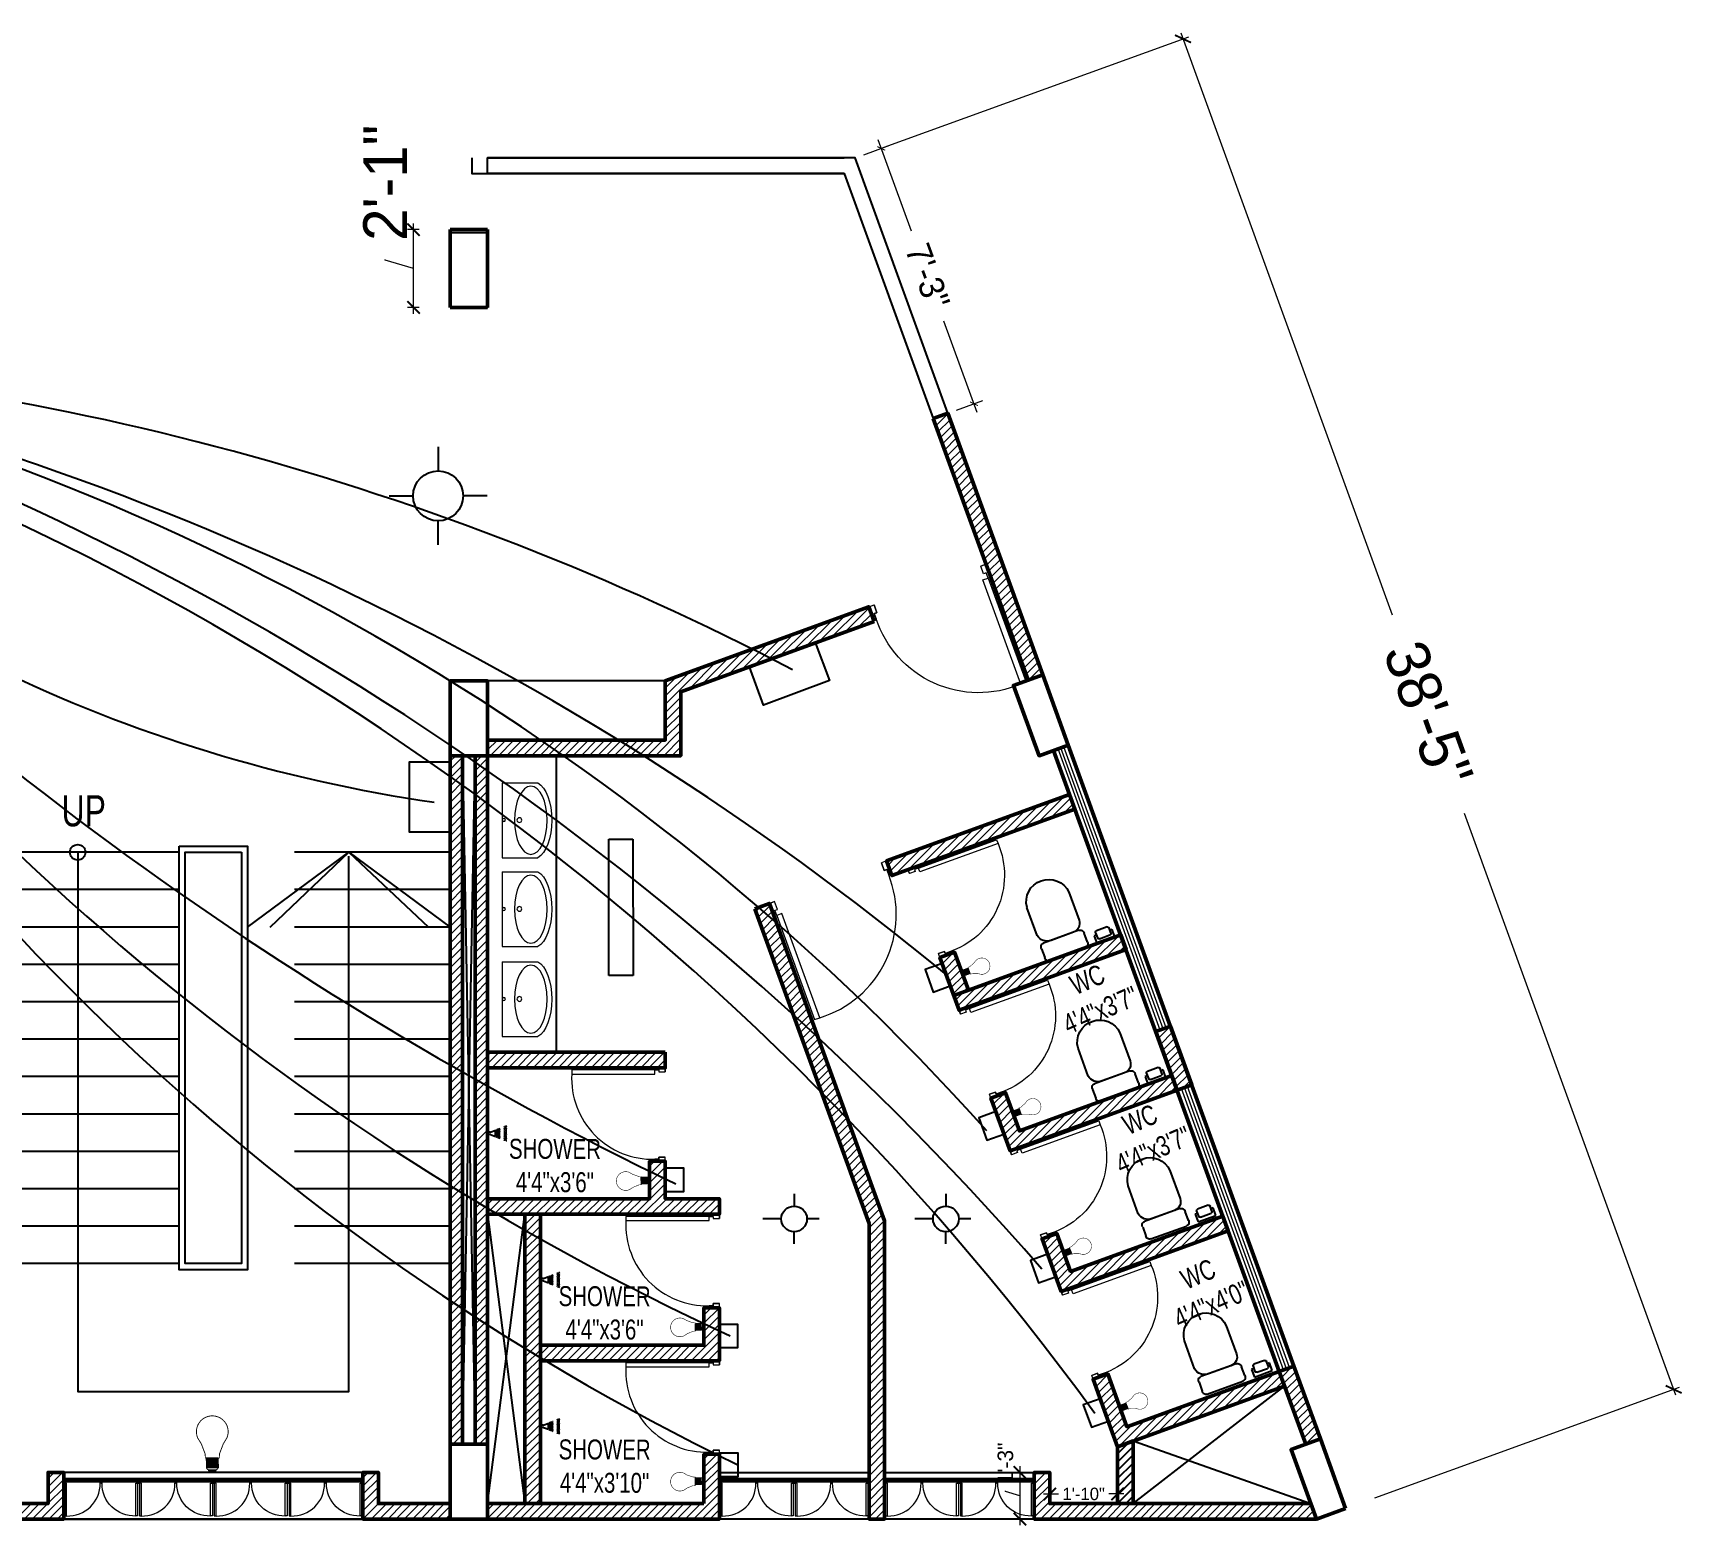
# Model space of a CAD drawing. Extents: x 0 to 3898, y 0 to 2053.
# Drawn here: x 2569 to 3098, y 317 to 797 of the extents above; entities that cross this region are included whole.
import ezdxf

# ---------------------------------------------------------------- set-up
doc = ezdxf.new("R2010")
doc.units = 0
doc.header["$LTSCALE"] = 10
doc.linetypes.add('DASHED2', pattern=[0.375, 0.25, -0.125])
for name, color, linetype, lineweight in [('A-TEXT', 7, 'Continuous', 5), ('ar-DOOR-WOOD', 44, 'Continuous', 0), ('column', 1, 'Continuous', 50), ('Dimension', 18, 'Continuous', 9), ('illustr-TOILET FIXTURE', 171, 'Continuous', 0), ('Main Wall', 250, 'Continuous', 13), ('window', 160, 'Continuous', 9)]:
    doc.layers.add(name, color=color, linetype=linetype, lineweight=lineweight)
for name, color, linetype in [('BOX', 7, 'Continuous'), ('Electrical Installation', 50, 'Continuous'), ('liveline', 1, 'Continuous'), ('plug ins', 7, 'Continuous')]:
    doc.layers.add(name, color=color, linetype=linetype)
doc.layers.add('hatch brick', color=32, linetype='Continuous', lineweight=0, transparency=0.4)
doc.styles.add('SIMPLE', font='romantic.ttf')
doc.dimstyles.new('Architectural', dxfattribs={"dimtxt": 14, "dimasz": 4, "dimexe": 2, "dimexo": 10, "dimgap": 0.09, "dimtad": 0, "dimdec": 0, "dimzin": 0, "dimdsep": 46, "dimlunit": 4, "dimtxsty": 'Standard', "dimblk": 'ARCHTICK', "dimcen": 0.09, "dimdle": 2, "dimclrd": 256, "dimclre": 256, "dimclrt": 256, "dimadec": 0, "dimazin": 0, "dimtfac": 1, "dimtdec": 0, "dimtofl": 0, "dimtmove": 1, "dimatfit": 2, "dimfxl": 12, "dimtolj": 1, "dimtzin": 0, "dimlwd": -1, "dimlwe": -1, "dimarcsym": 0})
doc.dimstyles.new('Architectural small', dxfattribs={"dimtxt": 8, "dimasz": 2, "dimexe": 3, "dimexo": 3, "dimgap": 0.09, "dimtad": 0, "dimdec": 0, "dimzin": 0, "dimdsep": 46, "dimlunit": 4, "dimtxsty": 'Standard', "dimblk": 'ARCHTICK', "dimcen": 0.09, "dimdle": 3, "dimclrd": 6, "dimclre": 6, "dimclrt": 5, "dimadec": 0, "dimazin": 0, "dimtfac": 1, "dimtdec": 0, "dimtofl": 0, "dimtmove": 1, "dimatfit": 2, "dimfxl": 12, "dimtolj": 1, "dimtzin": 0, "dimlwd": 18, "dimlwe": 18, "dimarcsym": 0})
pattern_1 = [(45, (0, 0), (-1.325825, 1.325825), [])]

# ---------------------------------------------------------------- blocks, each defined once
blk = doc.blocks.new('_ArchTick')
at = {"color": 0, "linetype": 'ByBlock', "const_width": 0.15}
blk.add_lwpolyline([(-0.5, -0.5), (0.5, 0.5)], dxfattribs=at)
blk = doc.blocks.new('*D30')
at = {"layer": 'Defpoints', "color": 0, "transparency": 16777216}
for p in [(2832.52, 756.77), (3095.18, 361.6), (2989.94, 323.37)]:
    blk.add_point(p, dxfattribs=at)
at = {"layer": 'Dimension', "transparency": 16777216}
for p, q in [((2841.92, 760.18), (2939.63, 795.67)), ((2937.07, 796.87), (3004.88, 610.18)), ((3095.86, 359.72), (3028.04, 546.41)), ((2999.34, 326.79), (3097.06, 362.28))]:
    blk.add_line(p, q, dxfattribs=at)
at = {"layer": 'Dimension', "transparency": 16777216, "xscale": 4, "yscale": 4, "zscale": 4}
for p, rotation in [((2937.75, 794.99), 109.9628844869782), ((3095.18, 361.6), 289.9628844869782)]:
    blk.add_blockref('_ArchTick', p, dxfattribs=dict(at, rotation=rotation))
at = {"layer": 'Dimension', "transparency": 16777216, "insert": (3016.46, 578.29), "char_height": 14, "attachment_point": 5, "rotation": 289.9629}
blk.add_mtext('\\A1;38\'-5"', dxfattribs=at)
blk = doc.blocks.new('*D32')
at = {"layer": 'Defpoints', "color": 0, "transparency": 16777216}
for p in [(2832.52, 756.77), (2870.68, 677.88), (2862.28, 674.83)]:
    blk.add_point(p, dxfattribs=at)
at = {"layer": 'Dimension', "color": 6, "lineweight": 18, "transparency": 16777216}
for p, q in [((2839.89, 762.64), (2850.53, 733.34)), ((2835.34, 757.79), (2843.74, 760.84)), ((2871.7, 675.06), (2861.06, 704.35)), ((2865.1, 675.85), (2873.5, 678.9))]:
    blk.add_line(p, q, dxfattribs=at)
at = {"layer": 'Dimension', "color": 6, "lineweight": 18, "transparency": 16777216, "xscale": 2, "yscale": 2, "zscale": 2}
for p, rotation in [((2840.92, 759.82), 109.9610434408243), ((2870.68, 677.88), 289.9610434408243)]:
    blk.add_blockref('_ArchTick', p, dxfattribs=dict(at, rotation=rotation))
at = {"layer": 'Dimension', "color": 5, "transparency": 16777216, "insert": (2855.8, 718.85), "char_height": 8, "attachment_point": 5, "rotation": 289.961}
blk.add_mtext('\\A1;7\'-3"', dxfattribs=at)
blk = doc.blocks.new('DOOR_45')
at = {"layer": 'ar-DOOR-WOOD'}
for p, q in [((-11008.75, 15426.44), (-11008.75, 15424.44)), ((-10968.75, 15426.44), (-11008.75, 15426.44)), ((-11008.75, 15424.44), (-10968.75, 15424.44)), ((-10968.75, 15427.44), (-10963.75, 15427.44)), ((-10968.75, 15427.44), (-10968.75, 15426.44)), ((-10968.75, 15424.44), (-10968.75, 15426.44)), ((-10968.75, 15426.44), (-10966.75, 15426.44)), ((-10966.75, 15426.44), (-10966.75, 15425.44)), ((-10966.75, 15425.44), (-10963.75, 15425.44)), ((-10963.75, 15427.44), (-10963.75, 15425.44)), ((-10968.75, 15382.44), (-10968.75, 15383.44)), ((-10968.75, 15383.44), (-10966.75, 15383.44)), ((-10968.75, 15382.44), (-10963.75, 15382.44)), ((-10966.75, 15384.44), (-10963.75, 15384.44)), ((-10966.75, 15383.44), (-10966.75, 15384.44)), ((-10963.75, 15382.44), (-10963.75, 15384.44))]:
    blk.add_line(p, q, dxfattribs=at)
for points in [[(-10968.75, 15426.44), (-11008.75, 15426.44), (-11008.75, 15424.44), (-10968.75, 15424.44)], [(-10963.75, 15427.44), (-10968.75, 15427.44), (-10968.75, 15426.44), (-10966.75, 15426.44), (-10966.75, 15425.44), (-10963.75, 15425.44)], [(-10968.75, 15383.44), (-10968.75, 15382.44), (-10963.75, 15382.44), (-10963.75, 15384.44), (-10966.75, 15384.44), (-10966.75, 15383.44)]]:
    blk.add_lwpolyline(points, close=True, dxfattribs=at)
blk.add_arc((-10969.89, 15422.35), 38.92, 176.90834, 271.67702, dxfattribs=at)
blk = doc.blocks.new('T-FIX-027')
at = {"layer": 'illustr-TOILET FIXTURE'}
for p, q in [((-11843.84, 14568.89), (-11843.84, 14557.43)), ((-11843.84, 14568.89), (-11843.84, 14557.43)), ((-11843.84, 14568.89), (-11819.84, 14568.89)), ((-11843.84, 14568.89), (-11819.84, 14568.89)), ((-11819.84, 14568.89), (-11819.84, 14557.43)), ((-11819.84, 14568.89), (-11819.84, 14557.43))]:
    blk.add_line(p, q, dxfattribs=at)
for centre, radius in [((-11831.91, 14568.32), 0.508), ((-11831.91, 14568.32), 0.508), ((-11831.91, 14563.34), 0.762), ((-11831.91, 14563.34), 0.762)]:
    blk.add_circle(centre, radius, dxfattribs=at)
blk.add_ellipse((-11831.84, 14559.64), major_axis=(-10.93, 0), ratio=0.480383, dxfattribs=at)
blk.add_ellipse((-11831.84, 14559.64), major_axis=(-10.93, 0), ratio=0.480383, dxfattribs=at)
blk.add_ellipse((-11831.84, 14558.89), major_axis=(-12.37, 0), ratio=0.48498, start_param=6.528919, end_param=9.179045, dxfattribs=at)
blk.add_ellipse((-11831.84, 14558.89), major_axis=(-12.37, 0), ratio=0.48498, start_param=6.528919, end_param=9.179045, dxfattribs=at)
blk = doc.blocks.new('stair final')
for points in [[(82, 124), (82, -90), (-70, -90), (-70, 124)], [(-37.5, 124), (-37.5, -49), (49.5, -49), (49.5, 122.75)], [(17, 100), (49.5, 124), (82, 100)], [(24.2, 100), (49.5, 124)], [(49.5, 124), (75, 100)], [(82, -8), (82, -90)]]:
    blk.add_lwpolyline(points)
blk.add_lwpolyline([(-5, 126), (17, 126), (17, -10), (-5, -10)], close=True)
blk.add_circle((-37.5, 124), 2.49)
at = {"layer": 'BOX', "ltscale": 2000}
for p, q in [((-5, 124), (-70, 124)), ((-5, 112), (-70, 112)), ((-5, 100), (-70, 100)), ((-5, 88), (-70, 88)), ((-5, 76), (-70, 76)), ((-5, 64), (-70, 64)), ((-5, 52), (-70, 52)), ((-5, 40), (-70, 40)), ((-5, 28), (-70, 28)), ((-5, 16), (-70, 16)), ((-5, 4), (-70, 4)), ((-5, -8), (-70, -8)), ((0, -8), (-3, -8)), ((15, -8), (12, -8))]:
    blk.add_line(p, q, dxfattribs=at)
at = {"layer": 'BOX', "linetype": 'DASHED2', "ltscale": 20}
for p, q in [((82, 124), (17, 124)), ((82, 112), (17, 112)), ((82, 100), (17, 100)), ((82, 88), (17, 88)), ((82, 76), (17, 76)), ((82, 64), (17, 64)), ((82, 52), (17, 52)), ((82, 40), (17, 40)), ((82, 28), (17, 28)), ((82, 16), (17, 16)), ((82, 4), (17, 4)), ((82, -8), (17, -8))]:
    blk.add_line(p, q, dxfattribs=at)
at = {"layer": 'BOX', "ltscale": 2000}
for points in [[(17, 124), (17, -10), (-5, -10), (-5, 124)], [(-3, 124), (15, 124)]]:
    blk.add_lwpolyline(points, dxfattribs=at)
blk.add_lwpolyline([(15, 124), (15, -8), (-3, -8), (-3, 124)], close=True, dxfattribs=at)
blk = doc.blocks.new('wc')
at = {"linetype": 'Continuous'}
for p, q in [((17796.16, 10413.89), (17808.33, 10413.89)), ((17795.02, 10409.39), (17795.02, 10412.39)), ((17808.24, 10407.89), (17796.16, 10407.89)), ((17806.43, 10407.89), (17798.79, 10407.89)), ((17809.55, 10412.39), (17809.55, 10409.39)), ((17795.14, 10404.89), (17795.14, 10395.33)), ((17809.43, 10395.33), (17809.43, 10404.89)), ((17802.29, 10388.83), (17802.29, 10388.83))]:
    blk.add_line(p, q, dxfattribs=at)
for centre, radius, start, end in [((17796.22, 10412.67), 1.22, 92.839, 193.0763), ((17808.28, 10412.6), 1.29, 350.3937, 88.0376), ((17796.22, 10409.11), 1.22, 166.9235, 267.161), ((17798.7, 10404.28), 3.61, 88.6213, 170.3077), ((17806.43, 10404.89), 3, 0, 90), ((17808.21, 10409.24), 1.35, 271.2066, 6.2687), ((17802.2, 10395.91), 7.08, 184.6705, 270.7333), ((17802.38, 10395.91), 7.08, 269.2667, 355.3295)]:
    blk.add_arc(centre, radius, start, end, dxfattribs=at)
blk = doc.blocks.new('nap')
at = {"linetype": 'Continuous'}
for p, q in [((17810.88, 10410.98), (17810.88, 10413.6)), ((17810.88, 10413.6), (17817, 10413.6)), ((17817, 10413.6), (17817, 10410.98)), ((17811.65, 10410.98), (17810.88, 10410.98)), ((17811.65, 10410.19), (17811.65, 10411.93)), ((17812.15, 10412.43), (17815.76, 10412.43)), ((17815.76, 10409.69), (17812.15, 10409.69)), ((17816.26, 10411.93), (17816.26, 10410.19)), ((17817, 10410.98), (17816.26, 10410.98))]:
    blk.add_line(p, q, dxfattribs=at)
for centre, start, end in [((17812.15, 10411.93), 90, 180), ((17812.15, 10410.19), 180, 270), ((17815.76, 10411.93), 0, 90), ((17815.76, 10410.19), 270, 0)]:
    blk.add_arc(centre, 0.5, start, end, dxfattribs=at)
blk = doc.blocks.new('toilet stair block final')
h = blk.add_hatch()
h.set_pattern_fill('ANSI31', color=256, scale=15)
h.set_pattern_definition([(45, (1.7069, -4.6996), (-1.325825, 1.325825), [])])
h.paths.add_polyline_path([(145.14, -46.57), (150.14, -44.75), (150.14, -64.82), (145.14, -64.82)])
at = {"layer": 'hatch brick'}
h = blk.add_hatch(dxfattribs=at)
h.set_pattern_fill('ANSI31', color=256, scale=15)
h.set_pattern_definition(pattern_1)
h.paths.add_polyline_path([(85.96, 283.35), (116.45, 199.41), (121.15, 201.12), (90.63, 285.05)])
h = blk.add_hatch(dxfattribs=at)
h.set_pattern_fill('ANSI31', color=256, scale=15)
h.set_pattern_definition(pattern_1)
edge = h.paths.add_edge_path()
edge.add_line((67.04, 218.27), (65.33, 222.97))
edge.add_line((65.33, 222.97), (0, 199.18))
edge.add_line((0, 199.18), (0, 180.18))
edge.add_line((0, 180.18), (-57, 180.18))
edge.add_line((-57, 180.18), (-57, 175.18))
edge.add_line((-57, 175.18), (5, 175.18))
edge.add_line((5, 175.18), (5, 195.68))
edge.add_line((5, 195.68), (67.04, 218.27))
h = blk.add_hatch(dxfattribs=at)
h.set_pattern_fill('ANSI31', color=256, scale=15)
h.set_pattern_definition(pattern_1)
h.paths.add_polyline_path([(-233, 175.18), (-233, -45.82), (-229, -45.82), (-229, 175.18)])
h = blk.add_hatch(dxfattribs=at)
h.set_pattern_fill('ANSI31', color=256, scale=15)
h.set_pattern_definition([(45, (7, 0), (-1.325825, 1.325825), [])])
h.paths.add_polyline_path([(-225, 175.18), (-225, -45.82), (-221, -45.82), (-221, 175.18)])
h = blk.add_hatch(dxfattribs=at)
h.set_pattern_fill('ANSI31', color=256, scale=15)
h.set_pattern_definition([(45, (164, 0), (-1.325825, 1.325825), [])])
h.paths.add_polyline_path([(-69, 175.18), (-69, -45.82), (-65, -45.82), (-65, 175.18)])
h = blk.add_hatch(dxfattribs=at)
h.set_pattern_fill('ANSI31', color=256, scale=15)
h.set_pattern_definition(pattern_1)
h.paths.add_polyline_path([(-61, 175.18), (-61, -45.82), (-57, -45.82), (-57, 175.18)])
h = blk.add_hatch(dxfattribs=at)
h.set_pattern_fill('ANSI31', color=256, scale=15)
h.set_pattern_definition([(45, (-1.4041, 77.1201), (-1.325825, 1.325825), [])])
h.paths.add_polyline_path([(131.46, 158.06), (72.72, 136.72), (71.01, 141.42), (129.75, 162.76)])
h = blk.add_hatch(dxfattribs=at)
h.set_pattern_fill('ANSI31', color=256, scale=15)
h.set_pattern_definition(pattern_1)
edge = h.paths.add_edge_path()
edge.add_line((28.72, 126.06), (33.42, 127.77))
edge.add_line((33.42, 127.77), (70.4, 25.94))
edge.add_line((70.4, 25.94), (70.4, -69.82))
edge.add_line((70.4, -69.82), (65.4, -69.82))
edge.add_line((65.4, -69.82), (65.4, 25.06))
edge.add_line((65.4, 25.06), (28.72, 126.06))
h = blk.add_hatch(dxfattribs=at)
h.set_pattern_fill('ANSI31', color=256, scale=15)
h.set_pattern_definition([(45, (-1.0627, 76.1802), (-1.325825, 1.325825), [])])
edge = h.paths.add_edge_path()
edge.add_line((94.28, 93.48), (88.13, 110.4))
edge.add_line((88.13, 110.4), (92.83, 112.11))
edge.add_line((92.83, 112.11), (97.27, 99.88))
edge.add_line((97.27, 99.88), (146.14, 117.64))
edge.add_line((146.14, 117.64), (147.85, 112.94))
edge.add_line((147.85, 112.94), (94.28, 93.48))
h = blk.add_hatch(dxfattribs=at)
h.set_pattern_fill('ANSI31', color=256, scale=15)
h.set_pattern_definition([(45, (-56625.152, -18759.7349), (-1.325825215, 1.325825215), [])])
edge = h.paths.add_edge_path()
edge.add_line((157.41, 86.62), (162.11, 88.33))
edge.add_line((162.11, 88.33), (168.94, 69.53))
edge.add_line((168.94, 69.53), (164.23, 67.82))
edge.add_line((164.23, 67.82), (157.4, 86.62))
h = blk.add_hatch(dxfattribs=at)
h.set_pattern_fill('ANSI31', color=256, scale=15)
h.set_pattern_definition(pattern_1)
h.paths.add_polyline_path([(0, 80), (0, 75), (-57, 75), (-57, 80)])
h = blk.add_hatch(dxfattribs=at)
h.set_pattern_fill('ANSI31', color=256, scale=15)
h.set_pattern_definition([(45, (15.3236, 31.0638), (-1.325825, 1.325825), [])])
edge = h.paths.add_edge_path()
edge.add_line((110.66, 48.37), (104.52, 65.29))
edge.add_line((104.52, 65.29), (109.22, 66.99))
edge.add_line((109.22, 66.99), (113.66, 54.77))
edge.add_line((113.66, 54.77), (162.52, 72.52))
edge.add_line((162.52, 72.52), (164.23, 67.82))
edge.add_line((164.23, 67.82), (110.66, 48.37))
h = blk.add_hatch(dxfattribs=at)
h.set_pattern_fill('ANSI31', color=256, scale=15)
h.set_pattern_definition(pattern_1)
h.paths.add_polyline_path([(0, 28), (-57, 28), (-57, 33), (-5, 33), (-5, 45), (0, 45), (0, 33), (17.4, 33), (17.4, 28)])
h = blk.add_hatch(dxfattribs=at)
h.set_pattern_fill('ANSI31', color=256, scale=15)
h.set_pattern_definition(pattern_1)
h.paths.add_polyline_path([(-45, -64.82), (-40, -64.82), (-40, 28), (-45, 28)])
h = blk.add_hatch(dxfattribs=at)
h.set_pattern_fill('ANSI31', color=256, scale=15)
h.set_pattern_definition([(45, (15.3236, 31.0638), (-1.325825, 1.325825), [])])
h.paths.add_polyline_path([(125.34, 7.95), (120.9, 20.17), (125.6, 21.88), (130.04, 9.66), (178.91, 27.41), (180.62, 22.71), (127.05, 3.25)])
h = blk.add_hatch(dxfattribs=at)
h.set_pattern_fill('ANSI31', color=256, scale=15)
h.set_pattern_definition([(45, (17.4023, 0), (-1.325825, 1.325825), [])])
h.paths.add_polyline_path([(-40, -14), (12.4, -14), (12.4, -2), (17.4, -2), (17.4, -19), (-40, -19)])
h = blk.add_hatch(dxfattribs=at)
h.set_pattern_fill('ANSI31', color=256, scale=15)
h.set_pattern_definition(pattern_1)
h.paths.add_polyline_path([(201.71, -20.7), (197.01, -22.41), (205.51, -45.81), (210.21, -44.1)])
h = blk.add_hatch(dxfattribs=at)
h.set_pattern_fill('ANSI31', color=256, scale=15)
h.set_pattern_definition([(45, (33.4168, -18.7522), (-1.325825, 1.325825), [])])
h.paths.add_polyline_path([(143.44, -41.87), (137.29, -24.95), (141.99, -23.24), (148.14, -40.16), (197.01, -22.41), (198.72, -27.11), (145.14, -46.57)])
h = blk.add_hatch(dxfattribs=at)
h.set_pattern_fill('ANSI31', color=256, scale=15)
h.set_pattern_definition(pattern_1)
h.paths.add_polyline_path([(12.4, -64.82), (0, -64.82), (-57, -64.82), (-57, -69.82), (17.4, -69.82), (17.4, -49), (12.4, -49)])
h = blk.add_hatch(dxfattribs=at)
h.set_pattern_fill('ANSI31', color=256, scale=15)
h.set_pattern_definition(pattern_1)
h.paths.add_polyline_path([(-193, -64.82), (-193, -54.82), (-198, -54.82), (-198, -64.82), (-221, -64.82), (-221, -69.82), (-193, -69.82)])
h = blk.add_hatch(dxfattribs=at)
h.set_pattern_fill('ANSI31', color=256, scale=15)
h.set_pattern_definition(pattern_1)
h.paths.add_polyline_path([(-97, -64.82), (-97, -69.82), (-69, -69.82), (-69, -64.82), (-92, -64.82), (-92, -54.82), (-97, -54.82)])
h = blk.add_hatch(dxfattribs=at)
h.set_pattern_fill('ANSI31', color=256, scale=15)
h.set_pattern_definition(pattern_1)
h.paths.add_polyline_path([(118.4, -54.82), (123.4, -54.82), (123.4, -64.82), (207.11, -64.82), (208.92, -69.82), (118.4, -69.82)])
for points in [[(-62, 367), (-62, 362), (57.4, 362), (85.96, 283.35)], [(90.63, 285.05), (60.9, 367), (-57, 367)], [(-229, 175.18), (-225, -45.82)], [(-229, -45.82), (-225, 175.18)], [(-65, -45.82), (-61, 175.18)], [(-65, 175.18), (-61, -45.82)], [(-57, 28), (-45, -64.82)], [(-57, -64.82), (-45, 28)], [(150.14, -64.82), (198.72, -27.11)], [(150.14, -44.75), (207.11, -64.82)]]:
    blk.add_lwpolyline(points)
at = {"color": 0, "lineweight": 50}
for points in [[(85.96, 283.35), (116.45, 199.41), (121.15, 201.12), (90.63, 285.05), (85.96, 283.35)], [(67.04, 218.27), (65.33, 222.97), (0, 199.18), (0, 180.18), (-57, 180.18), (-57, 175.18), (5, 175.18), (5, 195.68), (67.04, 218.27)], [(124.63, 176.85), (197.01, -22.41), (201.71, -20.7), (129.33, 178.56)], [(28.72, 126.06), (33.42, 127.77), (70.4, 25.94), (70.4, -69.82), (65.4, -69.82), (65.4, 25.06), (28.72, 126.06)], [(94.28, 93.48), (88.13, 110.4), (92.83, 112.11), (97.27, 99.88), (146.14, 117.64), (147.85, 112.94), (94.28, 93.48), (94.28, 93.48)], [(157.41, 86.62), (162.11, 88.33), (168.94, 69.53), (164.23, 67.82), (157.4, 86.62)], [(0, 80), (0, 75), (-57, 75), (-57, 80), (0, 80)], [(110.66, 48.37), (104.52, 65.29), (109.22, 66.99), (113.66, 54.77), (162.52, 72.52), (164.23, 67.82), (110.66, 48.37), (110.66, 48.37)], [(0, 28), (-57, 28), (-57, 33), (-5, 33), (-5, 45), (0, 45), (0, 33), (17.4, 33), (17.4, 28), (0, 28)], [(125.34, 7.95), (120.9, 20.17), (125.6, 21.88), (130.04, 9.66), (178.91, 27.41), (180.62, 22.71), (127.05, 3.25), (125.34, 7.95)], [(143.44, -41.87), (137.29, -24.95), (141.99, -23.24), (148.14, -40.16), (197.01, -22.41), (198.72, -27.11), (145.14, -46.57), (143.44, -41.87)], [(12.4, -64.82), (0, -64.82), (0, -64.82), (-57, -64.82), (-57, -69.82), (17.4, -69.82), (17.4, -69.82), (17.4, -49), (12.4, -49), (12.4, -64.82)]]:
    blk.add_lwpolyline(points, dxfattribs=at)
at = {"color": 1, "lineweight": 50}
for points in [[(129.33, 178.56), (121.14, 201.12), (111.74, 197.7), (119.93, 175.15)], [(218.32, -66.4), (210.21, -44.07), (200.81, -47.49), (208.92, -69.82)]]:
    blk.add_lwpolyline(points, close=True, dxfattribs=at)
blk.add_lwpolyline([(-57, 175.18), (-69, 175.18), (-69, 199.18), (-57, 199.18), (-57, 175.18)], dxfattribs=at)
at = {"color": 0, "lineweight": 50}
for points in [[(-61, 175.18), (-61, -45.82), (-57, -45.82), (-57, 175.18)], [(131.46, 158.06), (72.72, 136.72), (71.01, 141.42), (129.75, 162.76)], [(147.85, 112.94), (94.28, 93.48), (92.57, 98.18), (146.14, 117.64)], [(-45, -64.82), (-40, -64.82), (-40, 28), (-45, 28)], [(-40, -14), (12.4, -14), (12.4, -2), (17.4, -2), (17.4, -19), (-40, -19)], [(201.71, -20.7), (197.01, -22.41), (205.51, -45.81), (210.21, -44.1)], [(145.14, -46.57), (150.14, -44.75), (150.14, -64.82), (145.14, -64.82)], [(-193, -64.82), (-193, -54.82), (-198, -54.82), (-198, -64.82), (-221, -64.82), (-221, -69.82), (-193, -69.82)], [(-97, -64.82), (-97, -69.82), (-69, -69.82), (-69, -64.82), (-92, -64.82), (-92, -54.82), (-97, -54.82)], [(118.4, -54.82), (118.4, -54.82), (123.4, -54.82), (123.4, -64.82), (207.11, -64.82), (208.92, -69.82), (118.4, -69.82)]]:
    blk.add_lwpolyline(points, close=True, dxfattribs=at)
blk.add_lwpolyline([(-193, -69.82), (-97, -69.82), (-97, -54.82), (-193, -54.82)], close=True)
at = {"layer": 'BOX', "ltscale": 2000}
for p, q in [((0, 199.18), (-57, 199.18)), ((-57, 175.18), (-57, 80.18)), ((-35, 175.18), (-35, 80.18))]:
    blk.add_line(p, q, dxfattribs=at)
for points in [[(65.4, -69.82), (17.4, -69.82), (17.4, -54.82), (65.4, -54.82)], [(118.4, -69.82), (70.4, -69.82), (70.4, -54.82), (118.4, -54.82)]]:
    blk.add_lwpolyline(points, close=True, dxfattribs=at)
at = {"layer": 'Main Wall', "color": 1, "lineweight": 50}
for points in [[(-233, 175.18), (-221, 175.18), (-221, 199.18), (-233, 199.18), (-233, 175.18)], [(-233, -69.82), (-221, -69.82), (-221, -45.82), (-233, -45.82), (-233, -69.82)], [(-69, -69.82), (-57, -69.82), (-57, -45.82), (-69, -45.82), (-69, -69.82)]]:
    blk.add_lwpolyline(points, dxfattribs=at)
at = {"layer": 'Main Wall', "color": 0, "lineweight": 50}
for points in [[(-233, 175.18), (-233, -45.82), (-229, -45.82), (-229, 175.18)], [(-225, 175.18), (-225, -45.82), (-221, -45.82), (-221, 175.18)], [(-69, 175.18), (-69, -45.82), (-65, -45.82), (-65, 175.18)]]:
    blk.add_lwpolyline(points, close=True, dxfattribs=at)
at = {"layer": 'window', "ltscale": 2000}
for points in [[(158.82, 87.14), (126.05, 177.37)], [(159.76, 87.48), (126.98, 177.71)], [(160.7, 87.82), (127.92, 178.05)], [(200.3, -21.21), (167.53, 69.02)], [(198.42, -21.9), (165.65, 68.34)], [(199.36, -21.55), (166.59, 68.68)]]:
    blk.add_lwpolyline(points, dxfattribs=at)
at = {"extrusion": (0, 0, -1)}
for p, xscale, yscale, zscale, rotation in [((16117.31, 4701.45), 0.8888892124533201, 0.8888892124533201, -0.8888892124533201, 69.99006771556789), ((3281.08, -12023.71), 0.6666666666666669, 0.6666666666666669, -0.6666666666666669, 340.0389565718659), ((3264.7, -12068.82), 0.6666666666666669, 0.6666666666666669, -0.6666666666666669, 340.0389565718659), ((3248.31, -12113.94), 0.6666666666666669, 0.6666666666666669, -0.6666666666666669, 340.0389565718659), ((3231.93, -12159.05), 0.6666666666666669, 0.6666666666666669, -0.6666666666666669, 340.0389565718659)]:
    blk.add_blockref('DOOR_45', p, dxfattribs=dict(at, xscale=xscale, yscale=yscale, zscale=zscale, rotation=rotation))
blk.add_blockref('stair final', (-151, 20.18))
at = {"extrusion": (0, 0, -1), "zscale": -1, "rotation": 160.0389565718658}
for name, p in [('wc', (20158.79, 3822.37)), ('nap', (20157.38, 3822.57)), ('wc', (20142.41, 3777.25)), ('nap', (20141, 3777.46)), ('wc', (20126.36, 3733.08)), ('nap', (20124.95, 3733.28)), ('wc', (20108.27, 3683.26)), ('nap', (20106.86, 3683.46))]:
    blk.add_blockref(name, p, dxfattribs=at)
at = {"xscale": 0.666666606798147, "yscale": 0.666666606798147, "zscale": 0.666666606798147}
for p in [(7309.17, -10209.96), (7326.57, -10256.96), (7326.57, -10303.96)]:
    blk.add_blockref('DOOR_45', p, dxfattribs=at)
at = {"layer": 'illustr-TOILET FIXTURE', "extrusion": (0, 0, -1), "zscale": -1, "rotation": 270}
for p in [(-14516.54, -11677.4), (-14516.54, -11705.92), (-14516.54, -11734.81)]:
    blk.add_blockref('T-FIX-027', p, dxfattribs=at)
at = {"layer": 'Main Wall', "xscale": 0.888888888888914, "yscale": 0.888888888888914, "zscale": 0.888888888888914, "rotation": 109.9621850072985}
blk.add_blockref('DOOR_45', (9595.65, 13969.5), dxfattribs=at)
blk = doc.blocks.new('DOOR_40')
at = {"layer": 'ar-DOOR-WOOD'}
for p, q in [((-11029.1, 15421.4), (-11064.1, 15421.4)), ((-11064.1, 15421.4), (-11064.1, 15419.4)), ((-11064.1, 15419.4), (-11029.1, 15419.4)), ((-11029.1, 15422.4), (-11024.1, 15422.4)), ((-11029.1, 15422.4), (-11029.1, 15421.4)), ((-11029.1, 15419.4), (-11029.1, 15421.4)), ((-11029.1, 15421.4), (-11027.1, 15421.4)), ((-11027.1, 15421.4), (-11027.1, 15420.4)), ((-11027.1, 15420.4), (-11024.1, 15420.4)), ((-11024.1, 15422.4), (-11024.1, 15420.4)), ((-11029.1, 15383.4), (-11027.1, 15383.4)), ((-11029.1, 15382.4), (-11029.1, 15383.4)), ((-11029.1, 15382.4), (-11024.1, 15382.4)), ((-11027.1, 15383.4), (-11027.1, 15384.4)), ((-11027.1, 15384.4), (-11024.1, 15384.4)), ((-11024.1, 15382.4), (-11024.1, 15384.4))]:
    blk.add_line(p, q, dxfattribs=at)
blk.add_arc((-11029.4, 15418.2), 34.8, 178.03, 270.3561, dxfattribs=at)
blk = doc.blocks.new('ftt')
at = {"layer": 'plug ins', "linetype": 'Continuous'}
for p, q in [((76688.16, 107266.81), (76688.07, 107267.06)), ((76688.16, 107266.81), (76688.07, 107267.06)), ((76688.3, 107266.45), (76688.2, 107266.7)), ((76688.3, 107266.45), (76688.2, 107266.7)), ((76688.44, 107266.09), (76688.34, 107266.34)), ((76688.44, 107266.09), (76688.34, 107266.34)), ((76688.77, 107266.81), (76688.7, 107267.06)), ((76688.87, 107266.45), (76688.8, 107266.7)), ((76688.97, 107266.09), (76688.9, 107266.34)), ((76689.34, 107266.81), (76689.3, 107267.06)), ((76689.41, 107266.45), (76689.36, 107266.7)), ((76689.47, 107266.09), (76689.43, 107266.34)), ((76689.9, 107266.81), (76689.87, 107267.06)), ((76689.93, 107266.45), (76689.91, 107266.7)), ((76689.96, 107266.09), (76689.94, 107266.34)), ((76690.44, 107266.81), (76690.44, 107267.06)), ((76690.44, 107266.45), (76690.44, 107266.7)), ((76690.44, 107266.09), (76690.44, 107266.34)), ((76690.92, 107266.09), (76690.94, 107266.34)), ((76690.95, 107266.45), (76690.98, 107266.7)), ((76690.99, 107266.81), (76691.01, 107267.06)), ((76691.41, 107266.09), (76691.46, 107266.34)), ((76691.48, 107266.45), (76691.52, 107266.7)), ((76691.54, 107266.81), (76691.59, 107267.06)), ((76691.91, 107266.09), (76691.98, 107266.34)), ((76692.01, 107266.45), (76692.09, 107266.7)), ((76692.12, 107266.81), (76692.19, 107267.06)), ((76692.45, 107266.09), (76692.54, 107266.34)), ((76692.58, 107266.45), (76692.68, 107266.7)), ((76692.72, 107266.81), (76692.82, 107267.06)), ((76688.98, 107264.67), (76688.89, 107264.92)), ((76688.98, 107264.67), (76688.89, 107264.92)), ((76689.12, 107264.31), (76689.02, 107264.56)), ((76689.12, 107264.31), (76689.02, 107264.56)), ((76689.26, 107263.95), (76689.16, 107264.2)), ((76689.26, 107263.95), (76689.16, 107264.2)), ((76689.37, 107264.67), (76689.3, 107264.92)), ((76689.39, 107263.6), (76689.3, 107263.85)), ((76689.39, 107263.6), (76689.3, 107263.85)), ((76689.47, 107264.31), (76689.4, 107264.56)), ((76689.44, 107263.47), (76691.44, 107263.47)), ((76690.06, 107261.85), (76689.44, 107263.47)), ((76690.06, 107261.85), (76689.44, 107263.47)), ((76690.06, 107261.85), (76689.44, 107263.47)), ((76689.57, 107263.95), (76689.5, 107264.2)), ((76689.67, 107263.6), (76689.6, 107263.85)), ((76689.74, 107264.67), (76689.69, 107264.92)), ((76689.8, 107264.31), (76689.76, 107264.56)), ((76689.87, 107263.95), (76689.82, 107264.2)), ((76689.93, 107263.6), (76689.89, 107263.85)), ((76690.06, 107261.85), (76690.06, 107260.87)), ((76690.09, 107264.67), (76690.07, 107264.92)), ((76690.12, 107264.31), (76690.1, 107264.56)), ((76690.16, 107263.95), (76690.13, 107264.2)), ((76690.19, 107263.6), (76690.17, 107263.85)), ((76690.44, 107264.67), (76690.44, 107264.92)), ((76690.44, 107264.31), (76690.44, 107264.56)), ((76690.44, 107263.95), (76690.44, 107264.2)), ((76690.44, 107263.6), (76690.44, 107263.85)), ((76690.69, 107263.6), (76690.71, 107263.85)), ((76690.72, 107263.95), (76690.74, 107264.2)), ((76690.75, 107264.31), (76690.78, 107264.56)), ((76690.79, 107264.67), (76690.81, 107264.92)), ((76690.81, 107261.85), (76691.44, 107263.47)), ((76690.81, 107261.85), (76690.81, 107260.87)), ((76690.94, 107263.6), (76690.99, 107263.85)), ((76691.01, 107263.95), (76691.06, 107264.2)), ((76691.08, 107264.31), (76691.12, 107264.56)), ((76691.14, 107264.67), (76691.19, 107264.92)), ((76691.21, 107263.6), (76691.28, 107263.85)), ((76691.31, 107263.95), (76691.38, 107264.2)), ((76691.41, 107264.31), (76691.48, 107264.56)), ((76691.48, 107263.6), (76691.58, 107263.85)), ((76691.51, 107264.67), (76691.58, 107264.92)), ((76691.62, 107263.95), (76691.72, 107264.2)), ((76691.76, 107264.31), (76691.85, 107264.56)), ((76691.9, 107264.67), (76691.99, 107264.92))]:
    blk.add_line(p, q, dxfattribs=at)
blk = doc.blocks.new('drter')
at = {"layer": 'plug ins', "rotation": 90}
blk.add_blockref('ftt', (183966.31, 30586.27), dxfattribs=at)
blk = doc.blocks.new('*D39')
at = {"layer": 'Defpoints', "color": 0, "transparency": 16777216}
for p in [(2890.02, 334.96), (2885.43, 319.96), (2890.02, 319.96)]:
    blk.add_point(p, dxfattribs=at)
at = {"layer": 'Dimension', "transparency": 16777216}
for p, q in [((2880.02, 334.96), (2883.43, 334.96)), ((2885.43, 336.96), (2885.43, 317.96)), ((2880.79, 328.85), (2880.79, 329.03)), ((2885.43, 327.46), (2880.79, 328.85)), ((2880.02, 319.96), (2883.43, 319.96))]:
    blk.add_line(p, q, dxfattribs=at)
at = {"layer": 'Dimension', "transparency": 16777216, "xscale": 4, "yscale": 4, "zscale": 4}
for p, rotation in [((2885.43, 334.96), 90), ((2885.43, 319.96), 270)]:
    blk.add_blockref('_ArchTick', p, dxfattribs=dict(at, rotation=rotation))
at = {"layer": 'Dimension', "transparency": 16777216, "insert": (2880.79, 337.87), "char_height": 14, "attachment_point": 5, "rotation": 90}
blk.add_mtext('\\A1;{\\H0.35714x;1\'-3"}', dxfattribs=at)
blk = doc.blocks.new('*D40')
at = {"layer": 'Defpoints', "color": 0, "transparency": 16777216}
for p in [(2895.02, 324.96), (2916.76, 328.02), (2916.76, 324.96)]:
    blk.add_point(p, dxfattribs=at)
at = {"layer": 'Dimension', "transparency": 16777216}
for p, q in [((2895.02, 334.96), (2895.02, 330.02)), ((2916.76, 334.96), (2916.76, 330.02)), ((2893.02, 328.02), (2897.8, 328.02)), ((2918.76, 328.02), (2913.98, 328.02))]:
    blk.add_line(p, q, dxfattribs=at)
at = {"layer": 'Dimension', "transparency": 16777216, "xscale": 4, "yscale": 4, "zscale": 4, "rotation": 180}
blk.add_blockref('_ArchTick', (2895.02, 328.02), dxfattribs=at)
at = {"layer": 'Dimension', "transparency": 16777216, "xscale": 4, "yscale": 4, "zscale": 4}
blk.add_blockref('_ArchTick', (2916.76, 328.02), dxfattribs=at)
at = {"layer": 'Dimension', "transparency": 16777216, "insert": (2905.89, 328.02), "char_height": 14, "attachment_point": 5}
blk.add_mtext('\\A1;{\\H0.28571x;1\'-10"}', dxfattribs=at)
blk = doc.blocks.new('*D41')
at = {"layer": 'Defpoints', "color": 0, "transparency": 16777216}
for p in [(2690.88, 733.77), (2702.62, 733.77), (2702.62, 708.77)]:
    blk.add_point(p, dxfattribs=at)
at = {"layer": 'Dimension', "transparency": 16777216}
for p, q in [((2690.88, 706.77), (2690.88, 735.77)), ((2692.62, 733.77), (2688.88, 733.77)), ((2681.74, 724.01), (2681.74, 724.19)), ((2690.88, 721.27), (2681.74, 724.01)), ((2692.62, 708.77), (2688.88, 708.77))]:
    blk.add_line(p, q, dxfattribs=at)
at = {"layer": 'Dimension', "transparency": 16777216, "xscale": 4, "yscale": 4, "zscale": 4}
for p, rotation in [((2690.88, 733.77), 90), ((2690.88, 708.77), 270)]:
    blk.add_blockref('_ArchTick', p, dxfattribs=dict(at, rotation=rotation))
at = {"layer": 'Dimension', "transparency": 16777216, "insert": (2681.74, 748.78), "char_height": 14, "attachment_point": 5, "rotation": 90}
blk.add_mtext('\\A1;2\'-1"', dxfattribs=at)
blk = doc.blocks.new('LED')
for p, q in [((-12.1, -25.6), (11.9, -25.6)), ((-11.6, -7.7), (11.7, -7.7)), ((-11.6, -11), (11.7, -9.6)), ((-11.6, -13.3), (11.7, -11.8)), ((-11.5, -15.5), (11.8, -14.1)), ((-11.3, -17.8), (11.9, -16.3)), ((-11.2, -20), (12.1, -18.6)), ((-11.2, -22.2), (12.1, -20.8)), ((-11.2, -24.5), (12.1, -23.1))]:
    blk.add_line(p, q)
at = {"lineweight": 9}
blk.add_line((7.8, -3.1), (-7.8, -3.1), dxfattribs=at)
for points, const_width in [([(5.3, 0), (5.4, 0), (5.7, 0), (6.1, -0.1), (6.6, -0.3), (7, -0.6), (7.2, -0.9), (7.4, -1.2), (7.5, -1.5), (7.7, -2), (7.7, -2.5), (7.8, -3.1), (7.7, -2.5), (7.7, -2), (7.5, -1.5), (7.4, -1.2), (7.2, -0.9), (7, -0.6), (6.6, -0.3), (6.1, -0.1), (5.7, 0), (5.4, 0), (5.3, 0), (-5.3, 0), (-5.4, 0), (-5.5, 0), (-5.8, 0), (-6.1, -0.1), (-6.4, -0.2), (-6.7, -0.5), (-7, -0.7), (-7.3, -1.1), (-7.6, -1.7), (-7.7, -2.3), (-7.8, -3.1), (-7.8, -3.1), (-7.9, -3.2), (-8.1, -3.2), (-8.3, -3.3), (-8.9, -3.6), (-9.6, -4.1), (-10.3, -4.7), (-11, -5.4), (-11.2, -5.9), (-11.4, -6.4), (-11.6, -7), (-11.6, -7.7), (-12.2, -7.7), (-12.1, -26)], 2), ([(-5.3, 0), (-5.4, 0), (-5.5, 0), (-5.8, 0), (-6.1, -0.1), (-6.4, -0.2), (-6.7, -0.5), (-7, -0.7), (-7.3, -1.1), (-7.6, -1.7), (-7.7, -2.3), (-7.8, -3.1)], 1), ([(-0.1, -111.1), (-0.2, -111.1), (-1, -111.1), (-1.8, -111.1), (-2.6, -111.1), (-3.4, -111), (-4.2, -110.9), (-5, -110.8), (-5.8, -110.6), (-6.6, -110.5), (-7.4, -110.3), (-8.1, -110.1), (-8.9, -109.9), (-9.6, -109.7), (-10.4, -109.5), (-11.1, -109.2), (-11.8, -108.9), (-12.5, -108.7), (-13.2, -108.3), (-13.9, -108), (-14.6, -107.7), (-15.3, -107.3), (-16, -106.9), (-16.6, -106.6), (-17.3, -106.2), (-17.9, -105.7), (-18.5, -105.3), (-19.2, -104.8), (-19.8, -104.4), (-20.4, -103.9), (-20.9, -103.4), (-21.5, -102.9), (-22.1, -102.4), (-22.6, -101.9), (-23.1, -101.3), (-23.7, -100.8), (-24.2, -100.2), (-24.6, -99.6), (-25.1, -99), (-25.6, -98.4), (-26, -97.8), (-26.5, -97.2), (-26.9, -96.5), (-27.3, -95.9), (-27.7, -95.2), (-28.1, -94.6), (-28.4, -93.9), (-28.8, -93.2), (-29.1, -92.5), (-29.4, -91.8), (-29.7, -91.1), (-30, -90.4), (-30.2, -89.6), (-30.5, -88.9), (-30.7, -88.1), (-30.9, -87.4), (-31.1, -86.6), (-31.2, -85.9), (-31.4, -85.1), (-31.5, -84.3), (-31.6, -83.5), (-31.7, -82.7), (-31.8, -81.9), (-31.8, -81.1), (-31.9, -80.3), (-31.9, -79.5), (-31.9, -78.2), (-31.8, -77), (-31.7, -75.8), (-31.5, -74.6), (-31.3, -73.4), (-31.1, -72.2), (-30.8, -71.1), (-30.4, -69.9), (-30, -68.8), (-29.6, -67.7), (-29.2, -66.6), (-22.1, -55), (-14.6, -35.3), (-14.1, -29.7), (-14.1, -27.1), (-12.1, -25.6)], 1.8), ([(-0.1, -111.1), (0, -111.1), (0.8, -111.1), (1.6, -111.1), (2.5, -111.1), (3.3, -111), (4, -110.9), (4.8, -110.8), (5.6, -110.6), (6.4, -110.5), (7.2, -110.3), (7.9, -110.1), (8.7, -109.9), (9.4, -109.7), (10.2, -109.5), (10.9, -109.2), (11.6, -108.9), (12.3, -108.7), (13, -108.3), (13.7, -108), (14.4, -107.7), (15.1, -107.3), (15.8, -106.9), (16.4, -106.6), (17.1, -106.2), (17.7, -105.7), (18.3, -105.3), (19, -104.8), (19.6, -104.4), (20.2, -103.9), (20.7, -103.4), (21.3, -102.9), (21.9, -102.4), (22.4, -101.9), (22.9, -101.3), (23.5, -100.8), (24, -100.2), (24.5, -99.6), (24.9, -99), (25.4, -98.4), (25.8, -97.8), (26.3, -97.2), (26.7, -96.5), (27.1, -95.9), (27.5, -95.2), (27.9, -94.6), (28.2, -93.9), (28.6, -93.2), (28.9, -92.5), (29.2, -91.8), (29.5, -91.1), (29.8, -90.4), (30, -89.6), (30.3, -88.9), (30.5, -88.1), (30.7, -87.4), (30.9, -86.6), (31, -85.9), (31.2, -85.1), (31.3, -84.3), (31.4, -83.5), (31.5, -82.7), (31.6, -81.9), (31.6, -81.1), (31.7, -80.3), (31.7, -79.5), (31.7, -78.2), (31.6, -77), (31.5, -75.8), (31.3, -74.6), (31.1, -73.4), (30.9, -72.2), (30.6, -71.1), (30.2, -69.9), (29.9, -68.8), (29.4, -67.7), (29, -66.6), (21.9, -55), (14.4, -35.3), (13.9, -29.7), (13.9, -27.1), (11.9, -25.6)], 1.8), ([(11.9, -26.1), (11.9, -7.7), (11.7, -7.7), (11.6, -7), (11.4, -6.4), (11.2, -5.9), (11, -5.4), (10.3, -4.7), (9.6, -4.1), (8.9, -3.6), (8.3, -3.3), (7.9, -3.2), (7.8, -3.1), (7.8, -3.1)], 2)]:
    blk.add_lwpolyline(points, dxfattribs=dict(const_width=const_width))
at = {"color": 7, "lineweight": 20}
blk.add_open_spline([(-9.8, -25.6), (-9.8, -25.6), (9.4, -25.6), (9.4, -25.6)], degree=3, dxfattribs=at)

msp = doc.modelspace()

# ---------------------------------------------------------------- linework, layer by layer
at = {"color": 30, "true_color": 0xf8991e}
for p, q in [((2698.74, 664.06), (2698.74, 656.37)), ((2683.02, 648.33), (2690.7, 648.33)), ((2714.46, 648.33), (2706.77, 648.33)), ((2698.74, 632.61), (2698.74, 640.3)), ((2812.98, 424.32), (2812.98, 420.39)), ((2861.67, 424.32), (2861.67, 420.39)), ((2808.88, 416.29), (2802.97, 416.29)), ((2821.02, 416.29), (2817.09, 416.29)), ((2857.57, 416.29), (2851.67, 416.29)), ((2869.71, 416.29), (2865.78, 416.29)), ((2812.98, 408.25), (2812.98, 412.18)), ((2861.67, 408.25), (2861.67, 412.18))]:
    msp.add_line(p, q, dxfattribs=at)
for points in [[(2829.01, 751.77), (2714.62, 751.77), (2714.62, 756.77), (2829.01, 756.77)], [(2714.62, 444.15), (2714.62, 443.4)]]:
    msp.add_lwpolyline(points)
at = {"ltscale": 2000}
msp.add_lwpolyline([(2702.62, 708.77), (2714.62, 708.77), (2714.62, 732.77), (2702.62, 732.77)], close=True, dxfattribs=at)
at = {"color": 116, "true_color": 0x136734}
for points in [[(2798.63, 593.47), (2819.72, 601.32), (2824.28, 589.06), (2803.19, 581.21)], [(2702.62, 562.96), (2702.62, 540.45), (2689.54, 540.45), (2689.54, 562.96)], [(2771.66, 432.69), (2777.46, 432.69), (2777.46, 425.02), (2771.66, 425.02)], [(2789.05, 382.56), (2794.85, 382.56), (2794.85, 374.9), (2789.05, 374.9)], [(2789.15, 341.18), (2794.95, 341.18), (2794.95, 333.51), (2789.15, 333.51)]]:
    msp.add_lwpolyline(points, close=True, dxfattribs=at)
at = {"color": 116, "true_color": 0x136734, "extrusion": (1.15108e-16, 4.18071e-17, -1)}
for points in [[(-2860.44, 498.28), (-2854.98, 496.3), (-2857.6, 489.1), (-2863.05, 491.08)], [(-2877.68, 450.72), (-2872.22, 448.73), (-2874.84, 441.53), (-2880.29, 443.51)], [(-2894.27, 404.95), (-2888.82, 402.97), (-2891.43, 395.77), (-2896.89, 397.75)], [(-2911.22, 358.6), (-2905.77, 356.62), (-2908.38, 349.42), (-2913.84, 351.4)]]:
    msp.add_lwpolyline(points, close=True, dxfattribs=at)
at = {"color": 150}
for points in [[(2578.62, 332.96), (2674.02, 332.96), (2674.02, 331.96), (2578.62, 331.96)], [(2578.62, 332.96), (2674.02, 332.96), (2674.02, 332.46), (2578.62, 332.46)], [(2789.02, 332.96), (2837.02, 332.96), (2837.02, 331.96), (2789.02, 331.96)], [(2789.02, 332.96), (2836.42, 332.96), (2836.42, 332.46), (2789.02, 332.46)], [(2842.02, 332.96), (2890.02, 332.96), (2890.02, 331.96), (2842.02, 331.96)], [(2842.02, 332.96), (2889.42, 332.96), (2889.42, 332.46), (2842.02, 332.46)]]:
    msp.add_lwpolyline(points, close=True, dxfattribs=at)
at = {"color": 30, "true_color": 0xf8991e}
for centre, radius in [((2698.74, 648.33), 8.03), ((2812.98, 416.29), 4.11), ((2861.67, 416.29), 4.11)]:
    msp.add_circle(centre, radius, dxfattribs=at)
at = {"layer": 'column', "ltscale": 2000}
for p, q in [((2702.62, 733.77), (2714.62, 733.77)), ((2702.62, 733.77), (2702.62, 708.77)), ((2702.62, 733.77), (2714.62, 733.77)), ((2702.62, 733.77), (2702.62, 708.77)), ((2714.62, 733.77), (2714.62, 708.77)), ((2714.62, 733.77), (2714.62, 708.77)), ((2714.62, 708.77), (2702.62, 708.77)), ((2714.62, 708.77), (2702.62, 708.77))]:
    msp.add_line(p, q, dxfattribs=at)
at = {"layer": 'Electrical Installation', "color": 32, "true_color": 0xcd6928}
for p, q in [((2753.48, 538.17), (2761.25, 538.19)), ((2753.5, 494.36), (2753.48, 538.17)), ((2761.25, 538.19), (2761.32, 494.4)), ((2761.32, 494.4), (2753.5, 494.36))]:
    msp.add_line(p, q, dxfattribs=at)
at = {"layer": 'liveline'}
for centre, radius, start, end in [((2400.58, -197.1), 890.59, 62.44989, 87.3021), ((2263.56, -229.91), 939.6, 50.45824, 79.02122), ((2283.26, -86.02), 794.64, 41.88789, 78.44034), ((2158.27, -237.44), 972.41, 40.97589, 73.00463), ((2174.79, -182.82), 909.86, 36.14913, 72.8887), ((2766.11, 1025.24), 480.16, 226.4026, 261.7844), ((3276.98, 1466.39), 1153.81, 223.1356, 244.21074), ((3148.21, 1149.82), 849.18, 213.79364, 245.23571), ((3138.37, 1045.85), 787.34, 207.89377, 244.14019)]:
    msp.add_arc(centre, radius, start, end, dxfattribs=at)

# ---------------------------------------------------------------- block references
at = {"extrusion": (0, 0, -1), "xscale": -1, "zscale": -1}
msp.add_blockref('toilet stair block final', (-2771.62, 389.77), dxfattribs=at)
at = {"color": 1}
for p, xscale, yscale, zscale, rotation in [((2867.04, 495.13), 0.0825961012495305, 0.0825961012495305, 0.0825961012495305, 110.3589558952326), ((2883.4, 450.02), 0.0825961012495305, 0.0825961012495305, 0.0825961012495305, 110.3589558952326), ((2766.46, 428.67), -0.09461143295443022, 0.09461143295443024, 0.09461143295443024, 271.6539938175617), ((2899.61, 405.25), 0.0825961012495305, 0.0825961012495305, 0.0825961012495305, 110.3589558952326), ((2783.86, 381.71), -0.09461143295443022, 0.09461143295443024, 0.09461143295443024, 271.6539938175617), ((2917.71, 355.55), 0.0825961012495305, 0.0825961012495305, 0.0825961012495305, 110.3589558952326), ((2626.29, 335.29), 0.1600169301085914, 0.1600169301085914, 0.1600169301085914, 180.0489376703887), ((2783.86, 332.2), -0.09461143295443022, 0.09461143295443024, 0.09461143295443024, 271.6539938175617)]:
    msp.add_blockref('LED', p, dxfattribs=dict(at, xscale=xscale, yscale=yscale, zscale=zscale, rotation=rotation))
at = {"layer": 'Main Wall', "xscale": 0.2999999999999545, "yscale": 0.2999999999999545, "zscale": 0.2999999999999545, "rotation": 90}
for p in [(7205.35, 3640.2), (7229.35, 3640.2), (7253.35, 3640.2), (7277.35, 3640.2), (7415.75, 3640.2), (7439.75, 3640.2), (7468.75, 3640.2), (7492.75, 3640.2)]:
    msp.add_blockref('DOOR_40', p, dxfattribs=at)
at = {"layer": 'Main Wall', "extrusion": (0, 0, -1), "xscale": 0.2999999999999545, "yscale": 0.2999999999999545, "zscale": -0.2999999999999545, "rotation": 90}
for p in [(2024.11, 3640.2), (2000.11, 3640.2), (1976.11, 3640.2), (1952.11, 3640.2), (1813.71, 3640.2), (1789.71, 3640.2), (1760.71, 3640.2), (1736.71, 3640.2)]:
    msp.add_blockref('DOOR_40', p, dxfattribs=at)
at = {"layer": 'plug ins', "xscale": -1}
for p in [(79420.05, -106832.94), (79437.05, -106879.94), (79437.05, -106926.94)]:
    msp.add_blockref('drter', p, dxfattribs=at)

# ---------------------------------------------------------------- texts
at = {"layer": 'A-TEXT', "insert": (2618.57, 542.13), "char_height": 10, "width": 67.0549, "attachment_point": 9, "style": 'SIMPLE'}
msp.add_mtext('\\pxqc,t7;{\\fSwis721 LtCn BT|b0|i0|c0|p34;UP}', dxfattribs=at)
at = {"layer": 'A-TEXT', "char_height": 6.4, "width": 47.014, "attachment_point": 9, "style": 'SIMPLE'}
for s, insert, rotation in [('\\pxqc;{\\fSwis721 LtCn BT|b0|i0|c0|p34;WC\\P4\'4"x3\'7"}', (2934.16, 489.65), 23.4095), ('\\pxqc;{\\fSwis721 LtCn BT|b0|i0|c0|p34;WC\\P4\'4"x3\'7"}', (2951.05, 444.73), 23.4095), ('\\pxqc;{\\fSwis721 LtCn BT|b0|i0|c0|p34;SHOWER\\P4\'4"x3\'6"}', (2759.72, 424.74), 359.8454), ('\\pxqc;{\\fSwis721 LtCn BT|b0|i0|c0|p34;WC\\P4\'4"x4\'0"}', (2969.7, 395.12), 23.4095), ('\\pxqc;{\\fSwis721 LtCn BT|b0|i0|c0|p34;SHOWER\\P4\'4"x3\'6"}', (2775.65, 377.45), 359.8454), ('\\pxqc;{\\fSwis721 LtCn BT|b0|i0|c0|p34;SHOWER\\P4\'4"x3\'10"}', (2775.65, 328.27), 359.8454)]:
    msp.add_mtext(s, dxfattribs=dict(at, insert=insert, rotation=rotation))

# ---------------------------------------------------------------- dimensions: what is measured, and where the dimension line sits
at = {"layer": 'Dimension'}
for p1, p2, distance, dimstyle, picture, middle in [((2832.52, 756.77), (2989.94, 323.37), 111.96, 'Architectural', '*D30', (3016.46, 578.29)), ((2702.62, 708.77), (2702.62, 733.77), 11.74, 'Architectural', '*D41', (2681.74, 724.28)), ((2832.52, 756.77), (2862.28, 674.83), 8.93, 'Architectural small', '*D32', (2855.8, 718.85))]:
    dim = msp.add_aligned_dim(p1=p1, p2=p2, distance=distance, dimstyle=dimstyle, dxfattribs=at)
    dim.commit()
    dim.dimension.update_dxf_attribs({"geometry": picture, "text_midpoint": middle})
dim = msp.add_linear_dim(base=(2885.43, 319.96), p1=(2890.02, 334.96), p2=(2890.02, 319.96), angle=90, text='{\\H0.35714x;<>}', dimstyle='Architectural', dxfattribs=at)
dim.commit()
dim.dimension.update_dxf_attribs({"geometry": '*D39', "text_midpoint": (2880.79, 329.12)})
dim = msp.add_linear_dim(base=(2916.76, 328.02), p1=(2895.02, 324.96), p2=(2916.76, 324.96), text='{\\H0.28571x;<>}', dimstyle='Architectural', dxfattribs=at)
dim.commit()
dim.dimension.update_dxf_attribs({"geometry": '*D40', "text_midpoint": (2905.89, 328.02)})

doc.saveas('drawing.dxf')
